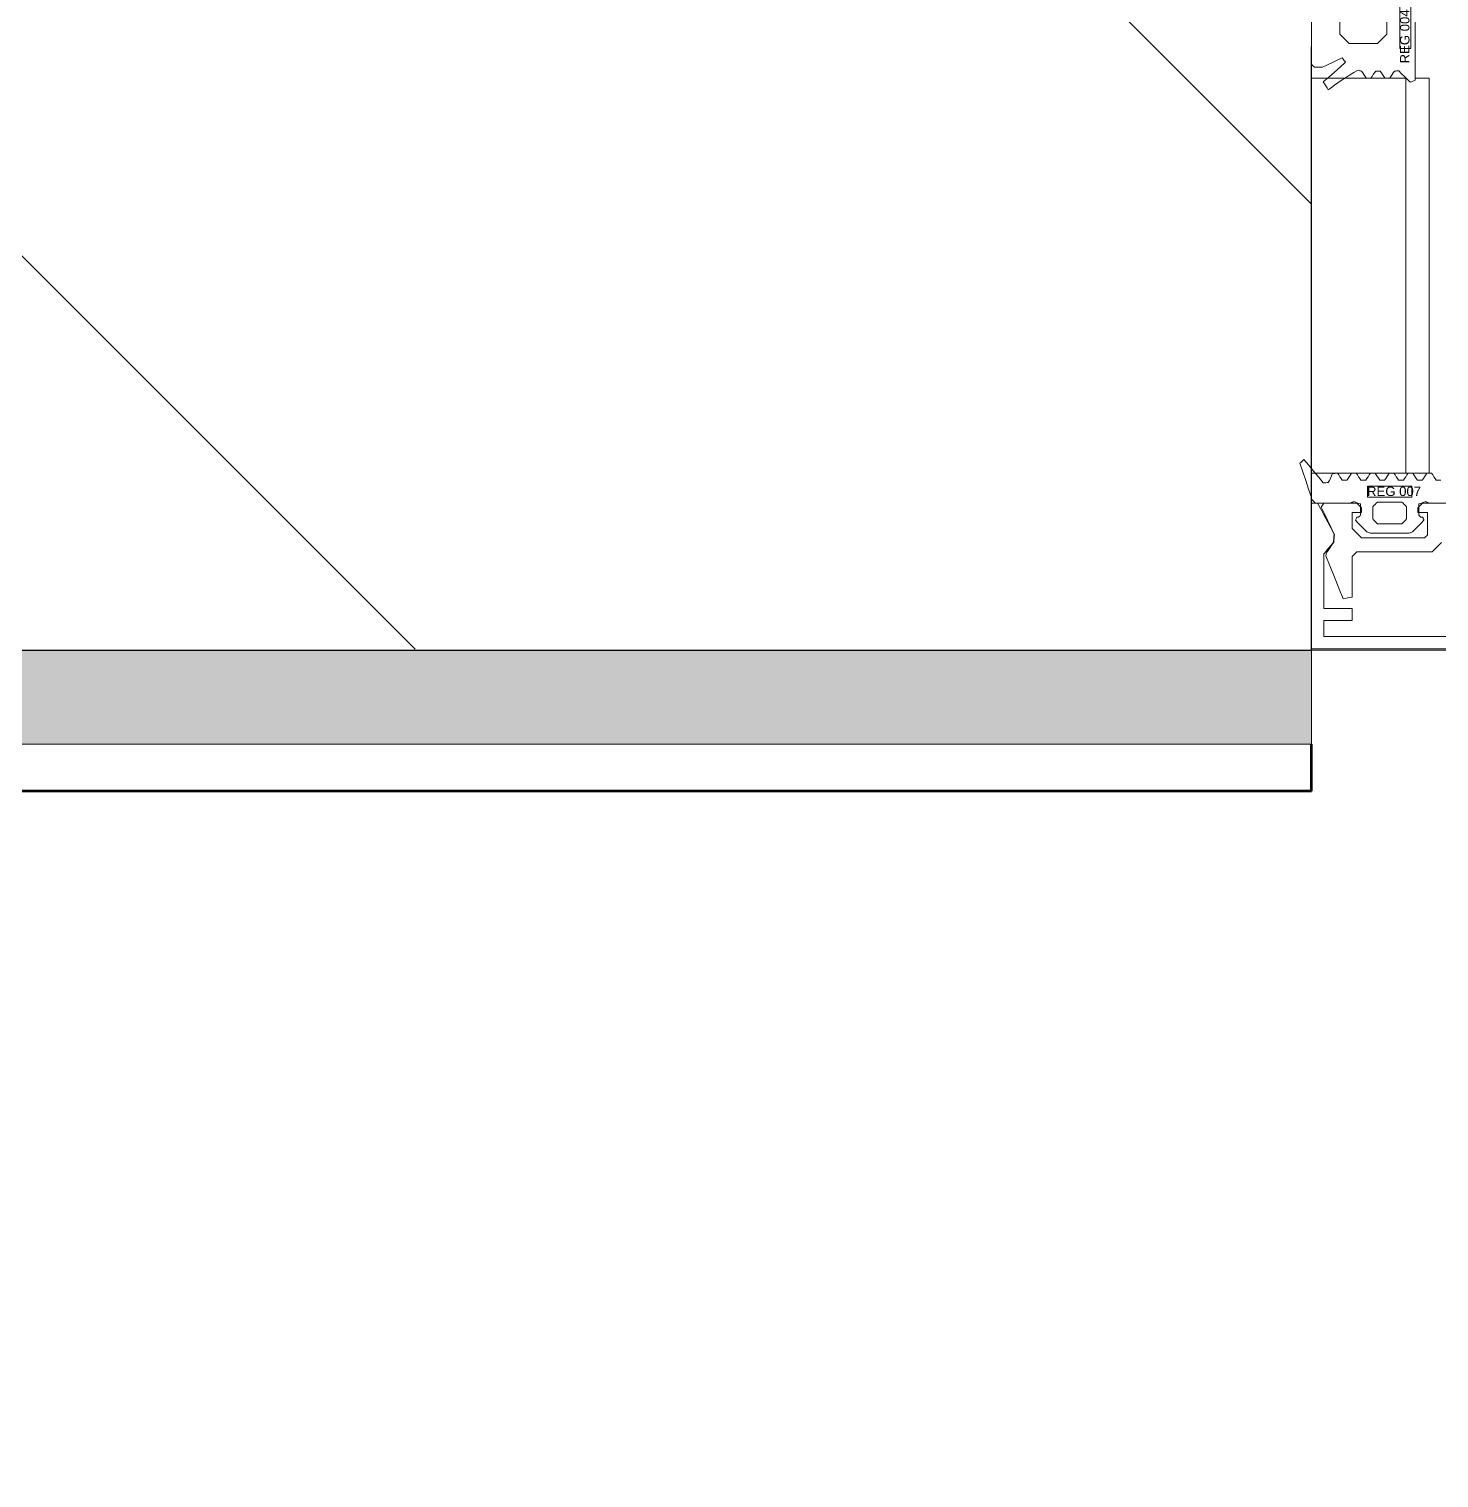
# Model space of a CAD drawing. Header units: millimetres. Extents: x 97 to 215964, y -4577 to 60645.
# Drawn here: x 146511.6 to 146661.4, y 39687 to 39841 of the extents above; entities that cross this region are included whole.
import ezdxf

# ---------------------------------------------------------------- set-up
doc = ezdxf.new("R2010")
doc.units = ezdxf.units.MM
for name, color, linetype, lineweight in [('A-FLOR-____-PATT', 8, 'Continuous', 9), ('A-GLAZ-CWMG-MCUT', 51, 'Continuous', 9), ('A-GLAZ-CWMG-OTLN', 51, 'Continuous', 9), ('A-WALL-____-MCUT', 113, 'Continuous', 9), ('A-WALL-____-PATT', 111, 'Continuous', 9), ('G-XREF-____-OTLN', 8, 'Continuous', 9), ('I-WALL-____-OTLN', 2, 'Continuous', 9), ('S-COLS-____-MCUT', 52, 'Continuous', 9), ('S-COLS-____-OTLN', 52, 'Continuous', 9)]:
    doc.layers.add(name, color=color, linetype=linetype, lineweight=lineweight)
doc.styles.add('Arial', font='arial.ttf', dxfattribs={"height": 1})

# ---------------------------------------------------------------- blocks, each defined once
blk = doc.blocks.new('Прямоугольный импост - Рядовой 50х200-38602498-О_АИ_ПП_8_400_Целиком')
at = {"layer": 'A-GLAZ-CWMG-MCUT', "color": 90}
for p, q in [((0, 39.8), (-50, 39.8)), ((0, 21), (0, 39.8)), ((-10, -21), (-10, 21)), ((-10, 21), (0, 21)), ((0, -21), (-10, -21)), ((0, -24.34), (0, -21))]:
    blk.add_line(p, q, dxfattribs=at)
blk = doc.blocks.new('Прямоугольный импост - 200_dwg-17677014-О_АИ_ПП_8_400_Целиком')
at = {"layer": 'G-XREF-____-OTLN', "color": 10, "lineweight": 5}
for p, q in [((227981.99, 196775.93), (227981.99, 196780.63)), ((227981.63, 196772.66), (227981.94, 196772.36))]:
    blk.add_line(p, q, dxfattribs=at)
at = {"layer": 'G-XREF-____-OTLN', "color": 10, "lineweight": 5, "flags": 128}
for points in [[(227982.45, 196772.57), (227982.45, 196774.87), (227982.45, 196777.17), (227982.45, 196779.47), (227982.45, 196781.77)], [(227971.85, 196730.8), (227983.95, 196730.8), (227983.95, 196772.8), (227982.45, 196772.8)], [(227981.94, 196772.36), (227982.07, 196772.41), (227982.2, 196772.46), (227982.32, 196772.51), (227982.45, 196772.57)], [(227970.64, 196732.26), (227970.53, 196732.16), (227970.43, 196732.05), (227970.32, 196731.95), (227970.21, 196731.85)], [(227970.21, 196731.85), (227970.52, 196730.93), (227970.83, 196730.02), (227971.14, 196729.11), (227971.45, 196728.2)], [(227972.69, 196729.79), (227972.18, 196730.41), (227971.66, 196731.03), (227971.15, 196731.64), (227970.64, 196732.26)], [(227973.22, 196729.8), (227973.09, 196729.8), (227972.96, 196729.79), (227972.82, 196729.79), (227972.69, 196729.79)], [(227973.68, 196730.76), (227973.57, 196730.52), (227973.45, 196730.28), (227973.34, 196730.04), (227973.22, 196729.8)], [(227974.2, 196730.8), (227974.07, 196730.79), (227973.94, 196730.78), (227973.81, 196730.77), (227973.68, 196730.76)], [(227974.7, 196730.06), (227974.58, 196730.24), (227974.45, 196730.43), (227974.33, 196730.61), (227974.2, 196730.8)], [(227975.2, 196730.06), (227975.08, 196730.06), (227974.95, 196730.06), (227974.83, 196730.06), (227974.7, 196730.06)], [(227975.7, 196730.8), (227975.58, 196730.61), (227975.45, 196730.43), (227975.33, 196730.24), (227975.2, 196730.06)], [(227976.2, 196730.8), (227976.08, 196730.8), (227975.95, 196730.8), (227975.83, 196730.8), (227975.7, 196730.8)], [(227976.7, 196730.06), (227976.58, 196730.24), (227976.45, 196730.43), (227976.33, 196730.61), (227976.2, 196730.8)], [(227977.2, 196730.06), (227977.08, 196730.06), (227976.95, 196730.06), (227976.83, 196730.06), (227976.7, 196730.06)], [(227977.7, 196730.8), (227977.58, 196730.61), (227977.45, 196730.43), (227977.33, 196730.24), (227977.2, 196730.06)], [(227978.2, 196730.8), (227978.08, 196730.8), (227977.95, 196730.8), (227977.83, 196730.8), (227977.7, 196730.8)], [(227978.7, 196730.06), (227978.58, 196730.24), (227978.45, 196730.43), (227978.33, 196730.61), (227978.2, 196730.8)], [(227979.2, 196730.06), (227979.08, 196730.06), (227978.95, 196730.06), (227978.83, 196730.06), (227978.7, 196730.06)], [(227979.7, 196730.8), (227979.58, 196730.61), (227979.45, 196730.43), (227979.33, 196730.24), (227979.2, 196730.06)], [(227980.2, 196730.8), (227980.08, 196730.8), (227979.95, 196730.8), (227979.83, 196730.8), (227979.7, 196730.8)], [(227980.7, 196730.06), (227980.58, 196730.24), (227980.45, 196730.43), (227980.33, 196730.61), (227980.2, 196730.8)], [(227981.2, 196730.06), (227981.08, 196730.06), (227980.95, 196730.06), (227980.83, 196730.06), (227980.7, 196730.06)], [(227981.7, 196730.8), (227981.58, 196730.61), (227981.45, 196730.43), (227981.33, 196730.24), (227981.2, 196730.06)], [(227982.2, 196730.8), (227982.08, 196730.8), (227981.95, 196730.8), (227981.83, 196730.8), (227981.7, 196730.8)], [(227982.7, 196730.06), (227982.58, 196730.24), (227982.45, 196730.43), (227982.33, 196730.61), (227982.2, 196730.8)], [(227983.2, 196730.06), (227983.08, 196730.06), (227982.95, 196730.06), (227982.83, 196730.06), (227982.7, 196730.06)], [(227983.7, 196730.8), (227983.58, 196730.61), (227983.45, 196730.43), (227983.33, 196730.24), (227983.2, 196730.06)], [(227984.2, 196730.8), (227984.08, 196730.8), (227983.95, 196730.8), (227983.83, 196730.8), (227983.7, 196730.8)], [(227984.7, 196730.06), (227984.58, 196730.24), (227984.45, 196730.43), (227984.33, 196730.61), (227984.2, 196730.8)], [(227985.2, 196730.06), (227985.08, 196730.06), (227984.95, 196730.06), (227984.83, 196730.06), (227984.7, 196730.06)], [(227971.45, 196728.2), (227971.45, 196728.15), (227971.45, 196728.11), (227971.45, 196728.07), (227971.45, 196728.03)], [(227971.45, 196728.03), (227971.55, 196727.93), (227971.65, 196727.83), (227971.75, 196727.73), (227971.85, 196727.63)], [(227972.09, 196727.63), (227971.93, 196727.63), (227971.77, 196727.63), (227971.61, 196727.63), (227971.45, 196727.63)], [(227971.45, 196727.63), (227971.45, 196723.75), (227971.45, 196719.88), (227971.45, 196716), (227971.45, 196712.13)], [(227971.85, 196727.63), (227972.8, 196727.63), (227973.74, 196727.63), (227974.68, 196727.63), (227975.63, 196727.63)], [(227973.86, 196724.3), (227973.42, 196725.14), (227972.98, 196725.97), (227972.53, 196726.8), (227972.09, 196727.63)], [(227972.75, 196727.63), (227972.68, 196727.52), (227972.62, 196727.41), (227972.55, 196727.31), (227972.48, 196727.2)], [(227972.48, 196727.2), (227972.83, 196726.47), (227973.18, 196725.74), (227973.53, 196725), (227973.87, 196724.27)], [(227976.25, 196727.63), (227975.38, 196727.63), (227974.5, 196727.63), (227973.63, 196727.63), (227972.75, 196727.63)], [(227975.63, 196727.63), (227975.7, 196727.67), (227975.78, 196727.7), (227975.86, 196727.74), (227975.94, 196727.78)], [(227975.75, 196724.93), (227975.75, 196725.35), (227975.75, 196725.78), (227975.75, 196726.2), (227975.75, 196726.63)], [(227975.75, 196726.63), (227976, 196726.63), (227976.25, 196726.63), (227976.5, 196726.63), (227976.75, 196726.63)], [(227975.94, 196727.78), (227976.12, 196727.72), (227976.3, 196727.66), (227976.47, 196727.59), (227976.65, 196727.53)], [(227976.75, 196727.13), (227976.63, 196727.25), (227976.5, 196727.38), (227976.38, 196727.5), (227976.25, 196727.63)], [(227976.65, 196726.33), (227976.6, 196726.28), (227976.55, 196726.23), (227976.5, 196726.18), (227976.45, 196726.13)], [(227976.65, 196727.53), (227976.65, 196727.23), (227976.65, 196726.93), (227976.65, 196726.63), (227976.65, 196726.33)], [(227976.75, 196726.63), (227976.75, 196726.75), (227976.75, 196726.88), (227976.75, 196727), (227976.75, 196727.13)], [(227977.95, 196727.23), (227978.08, 196727.35), (227978.2, 196727.48), (227978.33, 196727.6), (227978.45, 196727.73)], [(227977.95, 196725.93), (227977.95, 196726.25), (227977.95, 196726.58), (227977.95, 196726.9), (227977.95, 196727.23)], [(227978.45, 196727.73), (227979.1, 196727.73), (227979.75, 196727.73), (227980.4, 196727.73), (227981.05, 196727.73)], [(227981.05, 196727.73), (227981.18, 196727.6), (227981.3, 196727.48), (227981.43, 196727.35), (227981.55, 196727.23)], [(227981.55, 196727.23), (227981.55, 196726.9), (227981.55, 196726.58), (227981.55, 196726.25), (227981.55, 196725.93)], [(227983.25, 196727.63), (227983.13, 196727.5), (227983, 196727.38), (227982.88, 196727.25), (227982.75, 196727.13)], [(227982.75, 196727.13), (227982.75, 196727), (227982.75, 196726.88), (227982.75, 196726.75), (227982.75, 196726.63)], [(227982.75, 196726.63), (227983, 196726.63), (227983.25, 196726.63), (227983.5, 196726.63), (227983.75, 196726.63)], [(227982.85, 196727.53), (227983.03, 196727.59), (227983.21, 196727.66), (227983.39, 196727.72), (227983.57, 196727.78)], [(227982.85, 196726.33), (227982.85, 196726.63), (227982.85, 196726.93), (227982.85, 196727.23), (227982.85, 196727.53)], [(227983.05, 196726.13), (227983, 196726.18), (227982.95, 196726.23), (227982.9, 196726.28), (227982.85, 196726.33)], [(228009.65, 196727.63), (228003.05, 196727.63), (227996.45, 196727.63), (227989.85, 196727.63), (227983.25, 196727.63)], [(227983.57, 196727.78), (227983.64, 196727.74), (227983.72, 196727.7), (227983.8, 196727.67), (227983.88, 196727.63)], [(227983.75, 196726.63), (227983.75, 196726.03), (227983.75, 196725.43), (227983.75, 196724.83), (227983.75, 196724.23)], [(227983.88, 196727.63), (227984.45, 196727.63), (227985.02, 196727.63), (227985.58, 196727.63), (227986.15, 196727.63)], [(227976.75, 196723.93), (227976.5, 196724.18), (227976.25, 196724.43), (227976, 196724.68), (227975.75, 196724.93)], [(227976.25, 196726.13), (227976.22, 196726.04), (227976.18, 196725.96), (227976.15, 196725.87), (227976.11, 196725.79)], [(227976.11, 196725.79), (227976.41, 196725.48), (227976.72, 196725.18), (227977.02, 196724.88), (227977.32, 196724.58)], [(227976.45, 196726.13), (227976.4, 196726.13), (227976.35, 196726.13), (227976.3, 196726.13), (227976.25, 196726.13)], [(227978.45, 196725.43), (227978.33, 196725.55), (227978.2, 196725.68), (227978.08, 196725.8), (227977.95, 196725.93)], [(227981.05, 196725.43), (227980.4, 196725.43), (227979.75, 196725.43), (227979.1, 196725.43), (227978.45, 196725.43)], [(227981.55, 196725.93), (227981.43, 196725.8), (227981.3, 196725.68), (227981.18, 196725.55), (227981.05, 196725.43)], [(227982.18, 196724.58), (227982.48, 196724.88), (227982.79, 196725.18), (227983.09, 196725.48), (227983.39, 196725.79)], [(227983.25, 196726.13), (227983.2, 196726.13), (227983.15, 196726.13), (227983.1, 196726.13), (227983.05, 196726.13)], [(227983.39, 196725.79), (227983.36, 196725.87), (227983.32, 196725.96), (227983.29, 196726.04), (227983.25, 196726.13)], [(227972.75, 196722.23), (227973, 196722.52), (227973.26, 196722.82), (227973.51, 196723.11), (227973.76, 196723.41)], [(227973.81, 196723.48), (227973.61, 196723.18), (227973.41, 196722.89), (227973.21, 196722.59), (227973, 196722.3)], [(227973.76, 196723.41), (227973.79, 196723.63), (227973.81, 196723.86), (227973.83, 196724.08), (227973.86, 196724.3)], [(227973.87, 196724.27), (227973.86, 196724.07), (227973.84, 196723.87), (227973.83, 196723.68), (227973.81, 196723.48)], [(227983.45, 196723.93), (227981.78, 196723.93), (227980.1, 196723.93), (227978.43, 196723.93), (227976.75, 196723.93)], [(227977.32, 196724.58), (227977.41, 196724.54), (227977.5, 196724.5), (227977.59, 196724.47), (227977.68, 196724.43)], [(227977.68, 196724.43), (227978.71, 196724.43), (227979.75, 196724.43), (227980.79, 196724.43), (227981.83, 196724.43)], [(227981.83, 196724.43), (227981.92, 196724.47), (227982, 196724.5), (227982.09, 196724.54), (227982.18, 196724.58)], [(227983.75, 196724.23), (227983.68, 196724.15), (227983.6, 196724.08), (227983.53, 196724), (227983.45, 196723.93)], [(227984.25, 196722.43), (227984.5, 196722.68), (227984.75, 196722.93), (227985, 196723.18), (227985.25, 196723.43)], [(227972.75, 196716.43), (227972.75, 196717.88), (227972.75, 196719.33), (227972.75, 196720.78), (227972.75, 196722.23)], [(227973, 196722.3), (227973, 196722.23), (227972.99, 196722.16), (227972.98, 196722.09), (227972.97, 196722.02)], [(227972.97, 196722.02), (227973.43, 196720.87), (227973.88, 196719.73), (227974.33, 196718.59), (227974.79, 196717.44)], [(227975.75, 196721.93), (227975.88, 196722.05), (227976, 196722.18), (227976.13, 196722.3), (227976.25, 196722.43)], [(227975.75, 196717.63), (227975.75, 196718.7), (227975.75, 196719.78), (227975.75, 196720.85), (227975.75, 196721.93)], [(227976.25, 196722.43), (227978.25, 196722.43), (227980.25, 196722.43), (227982.25, 196722.43), (227984.25, 196722.43)], [(227974.79, 196717.44), (227975.03, 196717.49), (227975.27, 196717.54), (227975.51, 196717.58), (227975.75, 196717.63)], [(227975.75, 196716.43), (227975, 196716.43), (227974.25, 196716.43), (227973.5, 196716.43), (227972.75, 196716.43)], [(227975.75, 196715.13), (227975.75, 196715.45), (227975.75, 196715.78), (227975.75, 196716.1), (227975.75, 196716.43)], [(227972.75, 196713.43), (227972.75, 196713.85), (227972.75, 196714.28), (227972.75, 196714.7), (227972.75, 196715.13)], [(227972.75, 196715.13), (227973.5, 196715.13), (227974.25, 196715.13), (227975, 196715.13), (227975.75, 196715.13)], [(228020.15, 196713.43), (228008.3, 196713.43), (227996.45, 196713.43), (227984.6, 196713.43), (227972.75, 196713.43)], [(227971.45, 196712.13), (227983.95, 196712.13), (227996.45, 196712.13), (228008.95, 196712.13), (228021.45, 196712.13)]]:
    blk.add_lwpolyline(points, dxfattribs=at)
blk.add_lwpolyline([(227982.1, 196728.24), (227982.1, 196729.41), (227977.4, 196729.41), (227977.4, 196728.24)], close=True, dxfattribs=at)
blk = doc.blocks.new('Прямоугольный импост - 200_dwg-V169-О_АИ_ПП_8_400_Целиком')
at = {"layer": 'G-XREF-____-OTLN', "color": 10, "lineweight": 5, "flags": 128}
for points in [[(227971.45, 196781.77), (227971.45, 196779.89), (227971.45, 196778.02), (227971.45, 196776.14), (227971.45, 196774.27)], [(227982.45, 196772.57), (227982.45, 196774.87), (227982.45, 196777.17), (227982.45, 196779.47), (227982.45, 196781.77)], [(227974.45, 196777.47), (227974.45, 196777.92), (227974.45, 196778.37), (227974.45, 196778.82), (227974.45, 196779.27)], [(227979.45, 196779.27), (227979.45, 196778.82), (227979.45, 196778.37), (227979.45, 196777.92), (227979.45, 196777.47)], [(227975.45, 196776.47), (227975.2, 196776.72), (227974.95, 196776.97), (227974.7, 196777.22), (227974.45, 196777.47)], [(227979.45, 196777.47), (227979.2, 196777.22), (227978.95, 196776.97), (227978.7, 196776.72), (227978.45, 196776.47)], [(227978.45, 196776.47), (227977.7, 196776.47), (227976.95, 196776.47), (227976.2, 196776.47), (227975.45, 196776.47)], [(227971.45, 196774.27), (227971.53, 196774.19), (227971.6, 196774.12), (227971.68, 196774.04), (227971.75, 196773.97)], [(227972.62, 196773.98), (227973.14, 196774.22), (227973.66, 196774.46), (227974.18, 196774.7), (227974.7, 196774.94)], [(227975.06, 196774.48), (227974.47, 196773.95), (227973.87, 196773.43), (227973.28, 196772.91), (227972.69, 196772.39)], [(227974.7, 196774.94), (227974.79, 196774.82), (227974.88, 196774.71), (227974.97, 196774.59), (227975.06, 196774.48)], [(227971.75, 196773.97), (227971.97, 196773.97), (227972.18, 196773.97), (227972.4, 196773.98), (227972.62, 196773.98)], [(227971.85, 196730.8), (227983.95, 196730.8), (227983.95, 196772.8), (227982.45, 196772.8)], [(227973.22, 196771.54), (227973.56, 196771.8), (227973.9, 196772.05), (227974.24, 196772.31), (227974.59, 196772.56)], [(227974.59, 196772.56), (227975.04, 196772.83), (227975.49, 196773.11), (227975.94, 196773.38), (227976.4, 196773.65)], [(227976.4, 196773.65), (227976.49, 196773.62), (227976.57, 196773.59), (227976.66, 196773.56), (227976.75, 196773.54)], [(227976.75, 196773.54), (227976.88, 196773.35), (227977, 196773.17), (227977.13, 196772.98), (227977.26, 196772.8)], [(227977.26, 196772.8), (227977.38, 196772.8), (227977.5, 196772.8), (227977.63, 196772.8), (227977.75, 196772.8)], [(227977.75, 196772.8), (227977.88, 196772.98), (227978, 196773.17), (227978.13, 196773.35), (227978.26, 196773.54)], [(227978.26, 196773.54), (227978.38, 196773.54), (227978.5, 196773.54), (227978.63, 196773.54), (227978.75, 196773.54)], [(227978.75, 196773.54), (227978.88, 196773.35), (227979, 196773.17), (227979.13, 196772.98), (227979.26, 196772.8)], [(227979.26, 196772.8), (227979.38, 196772.8), (227979.5, 196772.8), (227979.63, 196772.8), (227979.75, 196772.8)], [(227979.75, 196772.8), (227979.88, 196772.98), (227980, 196773.17), (227980.13, 196773.35), (227980.26, 196773.54)], [(227980.26, 196773.54), (227980.37, 196773.55), (227980.49, 196773.56), (227980.6, 196773.57), (227980.72, 196773.58)], [(227980.72, 196773.58), (227981.02, 196773.27), (227981.33, 196772.97), (227981.63, 196772.66), (227981.94, 196772.36)], [(227981.94, 196772.36), (227982.07, 196772.41), (227982.2, 196772.46), (227982.32, 196772.51), (227982.45, 196772.57)], [(227972.69, 196772.39), (227972.82, 196772.18), (227972.95, 196771.97), (227973.09, 196771.76), (227973.22, 196771.54)], [(227970.64, 196732.26), (227970.53, 196732.16), (227970.43, 196732.05), (227970.32, 196731.95), (227970.21, 196731.85)], [(227970.21, 196731.85), (227970.52, 196730.93), (227970.83, 196730.02), (227971.14, 196729.11), (227971.45, 196728.2)], [(227972.69, 196729.79), (227972.18, 196730.41), (227971.66, 196731.03), (227971.15, 196731.64), (227970.64, 196732.26)], [(227973.22, 196729.8), (227973.09, 196729.8), (227972.96, 196729.79), (227972.82, 196729.79), (227972.69, 196729.79)], [(227973.68, 196730.76), (227973.57, 196730.52), (227973.45, 196730.28), (227973.34, 196730.04), (227973.22, 196729.8)], [(227974.2, 196730.8), (227974.07, 196730.79), (227973.94, 196730.78), (227973.81, 196730.77), (227973.68, 196730.76)], [(227974.7, 196730.06), (227974.58, 196730.24), (227974.45, 196730.43), (227974.33, 196730.61), (227974.2, 196730.8)], [(227975.2, 196730.06), (227975.08, 196730.06), (227974.95, 196730.06), (227974.83, 196730.06), (227974.7, 196730.06)], [(227975.7, 196730.8), (227975.58, 196730.61), (227975.45, 196730.43), (227975.33, 196730.24), (227975.2, 196730.06)], [(227976.2, 196730.8), (227976.08, 196730.8), (227975.95, 196730.8), (227975.83, 196730.8), (227975.7, 196730.8)], [(227976.7, 196730.06), (227976.58, 196730.24), (227976.45, 196730.43), (227976.33, 196730.61), (227976.2, 196730.8)], [(227977.2, 196730.06), (227977.08, 196730.06), (227976.95, 196730.06), (227976.83, 196730.06), (227976.7, 196730.06)], [(227977.7, 196730.8), (227977.58, 196730.61), (227977.45, 196730.43), (227977.33, 196730.24), (227977.2, 196730.06)], [(227978.2, 196730.8), (227978.08, 196730.8), (227977.95, 196730.8), (227977.83, 196730.8), (227977.7, 196730.8)], [(227978.7, 196730.06), (227978.58, 196730.24), (227978.45, 196730.43), (227978.33, 196730.61), (227978.2, 196730.8)], [(227979.2, 196730.06), (227979.08, 196730.06), (227978.95, 196730.06), (227978.83, 196730.06), (227978.7, 196730.06)], [(227979.7, 196730.8), (227979.58, 196730.61), (227979.45, 196730.43), (227979.33, 196730.24), (227979.2, 196730.06)], [(227980.2, 196730.8), (227980.08, 196730.8), (227979.95, 196730.8), (227979.83, 196730.8), (227979.7, 196730.8)], [(227980.7, 196730.06), (227980.58, 196730.24), (227980.45, 196730.43), (227980.33, 196730.61), (227980.2, 196730.8)], [(227981.2, 196730.06), (227981.08, 196730.06), (227980.95, 196730.06), (227980.83, 196730.06), (227980.7, 196730.06)], [(227981.7, 196730.8), (227981.58, 196730.61), (227981.45, 196730.43), (227981.33, 196730.24), (227981.2, 196730.06)], [(227982.2, 196730.8), (227982.08, 196730.8), (227981.95, 196730.8), (227981.83, 196730.8), (227981.7, 196730.8)], [(227982.7, 196730.06), (227982.58, 196730.24), (227982.45, 196730.43), (227982.33, 196730.61), (227982.2, 196730.8)], [(227983.2, 196730.06), (227983.08, 196730.06), (227982.95, 196730.06), (227982.83, 196730.06), (227982.7, 196730.06)], [(227983.7, 196730.8), (227983.58, 196730.61), (227983.45, 196730.43), (227983.33, 196730.24), (227983.2, 196730.06)], [(227984.2, 196730.8), (227984.08, 196730.8), (227983.95, 196730.8), (227983.83, 196730.8), (227983.7, 196730.8)], [(227984.7, 196730.06), (227984.58, 196730.24), (227984.45, 196730.43), (227984.33, 196730.61), (227984.2, 196730.8)], [(227985.2, 196730.06), (227985.08, 196730.06), (227984.95, 196730.06), (227984.83, 196730.06), (227984.7, 196730.06)], [(227971.45, 196728.2), (227971.45, 196728.15), (227971.45, 196728.11), (227971.45, 196728.07), (227971.45, 196728.03)], [(227971.45, 196728.03), (227971.55, 196727.93), (227971.65, 196727.83), (227971.75, 196727.73), (227971.85, 196727.63)], [(227972.09, 196727.63), (227971.93, 196727.63), (227971.77, 196727.63), (227971.61, 196727.63), (227971.45, 196727.63)], [(227971.45, 196727.63), (227971.45, 196723.75), (227971.45, 196719.88), (227971.45, 196716), (227971.45, 196712.13)], [(227971.85, 196727.63), (227972.8, 196727.63), (227973.74, 196727.63), (227974.68, 196727.63), (227975.63, 196727.63)], [(227973.86, 196724.3), (227973.42, 196725.14), (227972.98, 196725.97), (227972.53, 196726.8), (227972.09, 196727.63)], [(227972.75, 196727.63), (227972.68, 196727.52), (227972.62, 196727.41), (227972.55, 196727.31), (227972.48, 196727.2)], [(227972.48, 196727.2), (227972.83, 196726.47), (227973.18, 196725.74), (227973.53, 196725), (227973.87, 196724.27)], [(227976.25, 196727.63), (227975.38, 196727.63), (227974.5, 196727.63), (227973.63, 196727.63), (227972.75, 196727.63)], [(227975.63, 196727.63), (227975.7, 196727.67), (227975.78, 196727.7), (227975.86, 196727.74), (227975.94, 196727.78)], [(227975.75, 196724.93), (227975.75, 196725.35), (227975.75, 196725.78), (227975.75, 196726.2), (227975.75, 196726.63)], [(227975.75, 196726.63), (227976, 196726.63), (227976.25, 196726.63), (227976.5, 196726.63), (227976.75, 196726.63)], [(227975.94, 196727.78), (227976.12, 196727.72), (227976.3, 196727.66), (227976.47, 196727.59), (227976.65, 196727.53)], [(227976.75, 196727.13), (227976.63, 196727.25), (227976.5, 196727.38), (227976.38, 196727.5), (227976.25, 196727.63)], [(227976.65, 196726.33), (227976.6, 196726.28), (227976.55, 196726.23), (227976.5, 196726.18), (227976.45, 196726.13)], [(227976.65, 196727.53), (227976.65, 196727.23), (227976.65, 196726.93), (227976.65, 196726.63), (227976.65, 196726.33)], [(227976.75, 196726.63), (227976.75, 196726.75), (227976.75, 196726.88), (227976.75, 196727), (227976.75, 196727.13)], [(227977.95, 196727.23), (227978.08, 196727.35), (227978.2, 196727.48), (227978.33, 196727.6), (227978.45, 196727.73)], [(227977.95, 196725.93), (227977.95, 196726.25), (227977.95, 196726.58), (227977.95, 196726.9), (227977.95, 196727.23)], [(227978.45, 196727.73), (227979.1, 196727.73), (227979.75, 196727.73), (227980.4, 196727.73), (227981.05, 196727.73)], [(227981.05, 196727.73), (227981.18, 196727.6), (227981.3, 196727.48), (227981.43, 196727.35), (227981.55, 196727.23)], [(227981.55, 196727.23), (227981.55, 196726.9), (227981.55, 196726.58), (227981.55, 196726.25), (227981.55, 196725.93)], [(227983.25, 196727.63), (227983.13, 196727.5), (227983, 196727.38), (227982.88, 196727.25), (227982.75, 196727.13)], [(227982.75, 196727.13), (227982.75, 196727), (227982.75, 196726.88), (227982.75, 196726.75), (227982.75, 196726.63)], [(227982.75, 196726.63), (227983, 196726.63), (227983.25, 196726.63), (227983.5, 196726.63), (227983.75, 196726.63)], [(227982.85, 196727.53), (227983.03, 196727.59), (227983.21, 196727.66), (227983.39, 196727.72), (227983.57, 196727.78)], [(227982.85, 196726.33), (227982.85, 196726.63), (227982.85, 196726.93), (227982.85, 196727.23), (227982.85, 196727.53)], [(227983.05, 196726.13), (227983, 196726.18), (227982.95, 196726.23), (227982.9, 196726.28), (227982.85, 196726.33)], [(228009.65, 196727.63), (228003.05, 196727.63), (227996.45, 196727.63), (227989.85, 196727.63), (227983.25, 196727.63)], [(227983.57, 196727.78), (227983.64, 196727.74), (227983.72, 196727.7), (227983.8, 196727.67), (227983.88, 196727.63)], [(227983.75, 196726.63), (227983.75, 196726.03), (227983.75, 196725.43), (227983.75, 196724.83), (227983.75, 196724.23)], [(227983.88, 196727.63), (227984.45, 196727.63), (227985.02, 196727.63), (227985.58, 196727.63), (227986.15, 196727.63)], [(227976.75, 196723.93), (227976.5, 196724.18), (227976.25, 196724.43), (227976, 196724.68), (227975.75, 196724.93)], [(227976.25, 196726.13), (227976.22, 196726.04), (227976.18, 196725.96), (227976.15, 196725.87), (227976.11, 196725.79)], [(227976.11, 196725.79), (227976.41, 196725.48), (227976.72, 196725.18), (227977.02, 196724.88), (227977.32, 196724.58)], [(227976.45, 196726.13), (227976.4, 196726.13), (227976.35, 196726.13), (227976.3, 196726.13), (227976.25, 196726.13)], [(227978.45, 196725.43), (227978.33, 196725.55), (227978.2, 196725.68), (227978.08, 196725.8), (227977.95, 196725.93)], [(227981.05, 196725.43), (227980.4, 196725.43), (227979.75, 196725.43), (227979.1, 196725.43), (227978.45, 196725.43)], [(227981.55, 196725.93), (227981.43, 196725.8), (227981.3, 196725.68), (227981.18, 196725.55), (227981.05, 196725.43)], [(227982.18, 196724.58), (227982.48, 196724.88), (227982.79, 196725.18), (227983.09, 196725.48), (227983.39, 196725.79)], [(227983.25, 196726.13), (227983.2, 196726.13), (227983.15, 196726.13), (227983.1, 196726.13), (227983.05, 196726.13)], [(227983.39, 196725.79), (227983.36, 196725.87), (227983.32, 196725.96), (227983.29, 196726.04), (227983.25, 196726.13)], [(227972.75, 196722.23), (227973, 196722.52), (227973.26, 196722.82), (227973.51, 196723.11), (227973.76, 196723.41)], [(227973.81, 196723.48), (227973.61, 196723.18), (227973.41, 196722.89), (227973.21, 196722.59), (227973, 196722.3)], [(227973.76, 196723.41), (227973.79, 196723.63), (227973.81, 196723.86), (227973.83, 196724.08), (227973.86, 196724.3)], [(227973.87, 196724.27), (227973.86, 196724.07), (227973.84, 196723.87), (227973.83, 196723.68), (227973.81, 196723.48)], [(227983.45, 196723.93), (227981.78, 196723.93), (227980.1, 196723.93), (227978.43, 196723.93), (227976.75, 196723.93)], [(227977.32, 196724.58), (227977.41, 196724.54), (227977.5, 196724.5), (227977.59, 196724.47), (227977.68, 196724.43)], [(227977.68, 196724.43), (227978.71, 196724.43), (227979.75, 196724.43), (227980.79, 196724.43), (227981.83, 196724.43)], [(227981.83, 196724.43), (227981.92, 196724.47), (227982, 196724.5), (227982.09, 196724.54), (227982.18, 196724.58)], [(227983.75, 196724.23), (227983.68, 196724.15), (227983.6, 196724.08), (227983.53, 196724), (227983.45, 196723.93)], [(227984.25, 196722.43), (227984.5, 196722.68), (227984.75, 196722.93), (227985, 196723.18), (227985.25, 196723.43)], [(227972.75, 196716.43), (227972.75, 196717.88), (227972.75, 196719.33), (227972.75, 196720.78), (227972.75, 196722.23)], [(227973, 196722.3), (227973, 196722.23), (227972.99, 196722.16), (227972.98, 196722.09), (227972.97, 196722.02)], [(227972.97, 196722.02), (227973.43, 196720.87), (227973.88, 196719.73), (227974.33, 196718.59), (227974.79, 196717.44)], [(227975.75, 196721.93), (227975.88, 196722.05), (227976, 196722.18), (227976.13, 196722.3), (227976.25, 196722.43)], [(227975.75, 196717.63), (227975.75, 196718.7), (227975.75, 196719.78), (227975.75, 196720.85), (227975.75, 196721.93)], [(227976.25, 196722.43), (227978.25, 196722.43), (227980.25, 196722.43), (227982.25, 196722.43), (227984.25, 196722.43)], [(227974.79, 196717.44), (227975.03, 196717.49), (227975.27, 196717.54), (227975.51, 196717.58), (227975.75, 196717.63)], [(227975.75, 196716.43), (227975, 196716.43), (227974.25, 196716.43), (227973.5, 196716.43), (227972.75, 196716.43)], [(227975.75, 196715.13), (227975.75, 196715.45), (227975.75, 196715.78), (227975.75, 196716.1), (227975.75, 196716.43)], [(227972.75, 196713.43), (227972.75, 196713.85), (227972.75, 196714.28), (227972.75, 196714.7), (227972.75, 196715.13)], [(227972.75, 196715.13), (227973.5, 196715.13), (227974.25, 196715.13), (227975, 196715.13), (227975.75, 196715.13)], [(228020.15, 196713.43), (228008.3, 196713.43), (227996.45, 196713.43), (227984.6, 196713.43), (227972.75, 196713.43)], [(227971.45, 196712.13), (227983.95, 196712.13), (227996.45, 196712.13), (228008.95, 196712.13), (228021.45, 196712.13)]]:
    blk.add_lwpolyline(points, dxfattribs=at)
for points in [[(227980.82, 196775.93), (227981.99, 196775.93), (227981.99, 196780.63), (227980.82, 196780.63)], [(227982.1, 196728.24), (227982.1, 196729.41), (227977.4, 196729.41), (227977.4, 196728.24)]]:
    blk.add_lwpolyline(points, close=True, dxfattribs=at)
at = {"layer": 'G-XREF-____-OTLN', "color": 7, "lineweight": 5, "insert": (227980.85, 196774.36), "char_height": 1, "width": 6.8684, "attachment_point": 1, "rotation": 90, "line_spacing_factor": 0.941778, "style": 'Arial'}
blk.add_mtext('REG 004', dxfattribs=at)
at = {"layer": 'G-XREF-____-OTLN', "color": 7, "lineweight": 5, "insert": (227977.34, 196729.37), "char_height": 1, "width": 6.8684, "attachment_point": 1, "line_spacing_factor": 0.941778, "style": 'Arial'}
blk.add_mtext('REG 007', dxfattribs=at)
blk = doc.blocks.new('Прямоугольный импост - 42х50х200h-V170-О_АИ_ПП_8_400_Целиком')
for name in ['Прямоугольный импост - 200_dwg-17677014-О_АИ_ПП_8_400_Целиком', 'Прямоугольный импост - 200_dwg-V169-О_АИ_ПП_8_400_Целиком']:
    blk.add_blockref(name, (-227996.45, -196751.8))
blk = doc.blocks.new('0083_СОШ675_АР_R22_rvt-1-О_АИ_ПП_8_400_Целиком')
at = {"layer": 'S-COLS-____-OTLN', "lineweight": 5}
h = blk.add_hatch(dxfattribs=at)
h.set_pattern_fill('FP_8', color=256, style=0, pattern_type=2)
h.set_pattern_definition([(135, (0, 0), (-142.5612, -142.5612), []), (135, (142.56, 0), (-142.5612, -142.5612), [252.016, -50.403, 3.353, -47.05])])
h.paths.add_polyline_path([(87350, 39775), (87850, 39775.15), (87850, 40475), (87350, 40475), (87350, 39775.15)])
at = {"layer": 'S-COLS-____-MCUT', "color": 130, "lineweight": 25}
for p, q in [((87850, 39775), (87850, 39839.17)), ((87350, 39775), (87850, 39775))]:
    blk.add_line(p, q, dxfattribs=at)
at = {"layer": 'A-GLAZ-CWMG-OTLN', "color": 90, "lineweight": 9}
blk.add_blockref('Прямоугольный импост - 42х50х200h-V170-О_АИ_ПП_8_400_Целиком', (87875, 39814.82), dxfattribs=at)
at = {"layer": 'A-GLAZ-CWMG-OTLN', "color": 90, "lineweight": 9, "rotation": 180}
blk.add_blockref('Прямоугольный импост - Рядовой 50х200-38602498-О_АИ_ПП_8_400_Целиком', (87850, 39814.82), dxfattribs=at)

msp = doc.modelspace()

# ---------------------------------------------------------------- hatches: boundary and pattern name
at = {"layer": 'A-FLOR-____-PATT'}
h = msp.add_hatch(dxfattribs=at)
h.set_pattern_fill('FP_201', color=256, style=0, pattern_type=2)
h.set_pattern_definition([(0, (147937.87, 40840), (0, 500), []), (90, (147937.87, 40840), (-500, 3e-14), [])])
h.paths.add_polyline_path([(155097.876681, 35775), (155097.887824, 35775.000586), (155097.887824, 35790.000586), (155283.007158, 35790.000586), (155283.007158, 36424.940333), (155288.007158, 36425.449211), (155288.007158, 36434.940333), (155298.007158, 36434.940333), (155298.007158, 36439.940333), (160077.887824, 36439.940333), (160077.887824, 36434.940333), (160087.887824, 36434.171102), (160087.887824, 36424.940333), (160092.887824, 36424.940333), (160092.887824, 36115), (160977.88841, 36115), (160977.88841, 35899.999414), (162617.866489, 35899.999414), (162617.88841, 36115), (163697.88841, 36115), (163697.88841, 36110), (163707.88841, 36110), (163707.88841, 36100), (163712.88841, 36099.481419), (163712.88841, 35990), (167307.88841, 35990), (167307.88841, 36180), (167312.88841, 36180), (167312.88841, 36190), (167322.88841, 36190), (167322.88841, 36195), (167652.888672, 36195), (167652.888672, 36915), (167707.912013, 36915), (167707.041137, 39615), (167652.888672, 39615), (167652.888672, 39675.023044), (167277.865903, 39675.023044), (167277.865903, 39760.023689), (163547.887824, 39760.023689), (163547.887824, 39775.023044), (158257.887824, 39775.000586), (158257.887824, 39760.023689), (157747.887824, 39760.023689), (157747.887824, 39775.023044), (152447.887824, 39775.023044), (152447.887824, 39760.023689), (151947.887824, 39760.023689), (151947.887824, 39775.023044), (146647.887824, 39775.023044), (146647.887824, 39760.023689), (146147.887824, 39760.023689), (146147.887824, 39775.023044), (140847.887824, 39775.000586), (140847.887824, 39760.023689), (132727.887824, 39760.023689), (132727.887824, 39765.023689), (132717.887824, 39765.023689), (132717.887824, 39775.023689), (132712.887824, 39775.023689), (132712.887824, 41999.999414), (132927.865903, 41999.999414), (132927.865903, 43499.999414), (132712.887824, 43499.999414), (132712.887824, 45690), (131927.887824, 45690), (131927.865903, 45905), (129227.887824, 45905), (129227.887824, 45690), (128487.887825, 45690), (128487.887825, 45372.391366), (128482.887825, 45372.391366), (128482.887825, 45362.391366), (128472.887825, 45362.391366), (128472.360842, 45357.391366), (128312.887824, 45357.391366), (128312.887824, 40190), (128497.887824, 40190), (128497.887824, 40185), (128507.887824, 40185), (128507.887824, 40175), (128512.887824, 40175), (128512.887824, 39775.000082), (128507.887824, 39775), (128507.887824, 39765), (128497.887824, 39765), (128497.865903, 39760), (128312.887824, 39760), (128312.887824, 35990), (128497.887824, 35990), (128497.887824, 35985), (128507.887824, 35985), (128507.887824, 35975), (128512.887824, 35974.169643), (128512.887824, 35880), (128797.887824, 35880), (128797.887824, 35865), (130197.887824, 35865), (130197.887824, 35880), (130472.887824, 35880), (130472.887824, 36174.998828), (130477.887824, 36175), (130477.887824, 36185), (130487.887824, 36185), (130487.887824, 36190), (132167.887824, 36190), (132167.887824, 36185), (132177.887824, 36185), (132177.887824, 36175), (132182.887824, 36175), (132182.887824, 35880), (132277.887824, 35880), (132277.887824, 35785), (133277.887824, 35785), (133277.887824, 35880), (133382.887824, 35880), (133382.887824, 35975), (133387.887824, 35975), (133387.887824, 35985), (133397.887824, 35985), (133397.887824, 35990), (133782.887824, 35990), (133782.887824, 36175), (133787.887824, 36175), (133787.887824, 36185), (133797.887824, 36185), (133797.887824, 36190), (135087.887824, 36190), (135087.887824, 36185), (135097.887824, 36185), (135097.887824, 36175), (135102.887824, 36175), (135102.887824, 35790), (135197.887824, 35790), (135197.887824, 35775), (137697.887824, 35775), (137697.887824, 35790), (137742.887824, 35790), (137742.887824, 36424.940333), (137747.887824, 36424.940333), (137747.887824, 36434.940333), (137757.887824, 36434.940333), (137757.887824, 36439.940333), (142617.887824, 36439.940333), (142617.887824, 36434.940333), (142627.887824, 36434.940333), (142627.887824, 36424.940736), (142632.887824, 36424.940936), (142632.887824, 35790), (142917.887824, 35790), (142917.887824, 35775), (144317.887824, 35775), (144317.887824, 35790), (144662.887824, 35790), (144662.887824, 36425.022443), (144667.887824, 36425.023044), (144667.887824, 36435.023044), (144677.887824, 36435.023044), (144677.887824, 36440.023044), (147647.887824, 36440.023044), (147647.88841, 36435.023044), (147657.88841, 36435.023044), (147657.88841, 36425.023044), (147662.88841, 36425.023044), (147662.88841, 35790), (147677.88841, 35790), (147677.88841, 35775), (149077.88841, 35775), (149077.88841, 35790), (149092.88841, 35790), (149092.88841, 36425.023044), (149097.88841, 36425.023044), (149097.88841, 36435.023044), (149107.88841, 36435.023044), (149107.88841, 36440.023044), (152467.887824, 36440.023044), (152467.887824, 36435.023044), (152477.887824, 36435.023044), (152477.887824, 36425.023044), (152482.887824, 36425.022605), (152482.887824, 35790.000586), (152597.887824, 35790.000586), (152597.894857, 35775), (153865.405598, 35775.000586)])
at = {"layer": 'A-WALL-____-PATT'}
h = msp.add_hatch(color=7, dxfattribs=at)
h.paths.add_polyline_path([(167657.888672, 39765.023689), (167667.888672, 39765.023689), (167667.888672, 39775.023689), (163547.887824, 39775.023689), (163547.887824, 39765.023689), (167386.3287, 39765.023689)])
h.paths.add_polyline_path([(158257.887824, 39765.023689), (158257.887824, 39775.023689), (157747.887824, 39775.023689), (157747.887824, 39765.023689), (157953.120614, 39765.023689)])
h.paths.add_polyline_path([(151947.887824, 39765.023689), (152447.887824, 39765.023689), (152447.887824, 39775.023689), (151947.887824, 39775.023689)])
h.paths.add_polyline_path([(146647.887824, 39765.023689), (146647.887824, 39775.023689), (146147.887824, 39775.023689), (146147.887824, 39765.023689), (146633.281825, 39765.023689)])
h.paths.add_polyline_path([(140658.927011, 39765.023689), (140847.887824, 39765.023689), (140847.887824, 39775.023689), (132727.887824, 39775.023689), (132727.887824, 39765.023689), (140030.047079, 39765.023689)])

# ---------------------------------------------------------------- linework, layer by layer
at = {"layer": 'A-WALL-____-MCUT', "color": 7}
for p, q in [((146647.887824, 39775.023689), (146147.887824, 39775.023689)), ((146647.887824, 39765.023689), (146647.887824, 39775.023689)), ((146147.887824, 39765.023689), (146647.887824, 39765.023689))]:
    msp.add_line(p, q, dxfattribs=at)
at = {"layer": 'I-WALL-____-OTLN', "color": 5, "lineweight": 90}
for q in [(146647.887824, 39765.023689), (146147.887824, 39760.023689)]:
    msp.add_line((146647.887824, 39760.023689), q, dxfattribs=at)

# ---------------------------------------------------------------- block references
at = {"color": 250, "lineweight": 5}
msp.add_blockref('0083_СОШ675_АР_R22_rvt-1-О_АИ_ПП_8_400_Целиком', (58797.887824, 0), dxfattribs=at)

doc.saveas('drawing.dxf')
